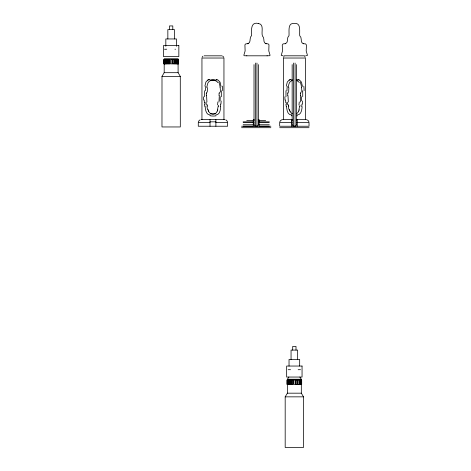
<?xml version="1.0" encoding="UTF-8"?>
<svg xmlns="http://www.w3.org/2000/svg" width="471" height="471" viewBox="0 0 471 471"><rect width="100%" height="100%" fill="white"/><g stroke="black" fill="none" stroke-linecap="round" stroke-linejoin="round"><path stroke-width="0.71" d="M164.214 59.487L164.185 72.687L162 76.355L161.977 126.958L180.311 126.958L180.287 76.355L178.109 72.687L178.073 59.487M201.947 119.634L201.953 58.027L223.949 58.027L223.949 119.634M283.354 119.634L283.359 58.027L305.355 58.027L305.355 119.634M206.575 93.24L206.586 92.157M287.981 93.24L287.993 92.157M221.323 96.738L221.317 90.738M302.729 96.738L302.723 90.738M219.298 95.713L218.974 102.042M300.704 95.713L300.38 102.042M204.579 90.738L204.573 96.738M285.985 90.738L285.979 96.738M221.158 100.994L220.952 104.115M302.565 100.994L302.358 104.115M206.846 87.665C207.181 85.121 207.534 81.777 210.284 80.706M288.252 87.665C288.588 85.121 288.941 81.777 291.69 80.706M220.711 106.711C220.452 109.896 219.869 115.012 215.606 115.018M302.117 106.711C301.858 109.896 301.275 115.012 297.013 115.018M204.897 86.111L205.904 81.989L207.752 80.123M286.303 86.111L287.31 81.989L289.159 80.123M218.65 105.204L218.467 106.499M300.056 105.204L299.874 106.499M217.843 109.596L217.62 110.344M299.25 109.596L299.026 110.344M198.332 122.03L199.139 120.494L200.134 119.84M279.739 122.03L280.545 120.494L282.088 119.681M202.1 57.221L202.942 56.184M283.507 57.221L283.995 56.473M301.322 384.377L301.322 393.179L303.524 396.847L303.524 447.45L285.185 447.45L285.185 396.847L287.387 393.179L287.387 384.377M288.853 377.047L287.387 379.243L301.322 379.243L299.856 377.047M215.141 113.57L214.764 113.717M208.1 79.982L208.718 79.787M289.506 79.982L290.124 79.787M210.92 80.506L211.414 80.4M209.212 79.676L209.595 79.605M290.619 79.676L291.001 79.605M267.045 55.808L269.706 55.719L270.071 55.266L268.794 50.95L268.988 44.798L268.093 43.827L265.626 43.679L266.156 43.679C262.353 43.008 265.161 37.963 262.453 36.02C260.993 32.234 264.443 24.457 258.656 23.556M258.644 23.556C250.507 21.266 251.408 30.274 251.661 35.466C248.835 37.586 251.585 42.849 247.74 43.679L248.276 43.679L245.809 43.827L244.914 44.798L245.114 50.95L243.831 55.266L244.202 55.719L246.857 55.808M164.444 49.219L164.956 49.219M165.315 49.219L166.752 49.219M174.959 49.219L175.536 49.219M204.149 55.825L221.747 55.825M246.686 55.808L267.222 55.808M283.065 55.796L281.228 55.39L282.518 50.95L282.253 45.063L283.095 43.88L285.679 43.679L285.149 43.679C288.988 42.926 286.168 37.757 288.976 35.743C289.418 31.798 287.328 22.325 294.357 23.55C301.381 22.325 299.291 31.798 299.733 35.743C302.547 37.757 299.721 42.943 303.571 43.679L303.03 43.679L305.614 43.88L306.456 45.063L306.191 50.95L307.481 55.39L305.644 55.796M284.09 55.808L304.619 55.808M164.179 58.751L178.115 58.751M164.179 72.687L178.115 72.687M161.977 76.355L180.311 76.355M201.223 119.634L224.673 119.634M254.252 119.622L253.286 119.622L253.286 126.222L243.13 126.199M258.185 119.622L259.15 119.622L259.15 126.222L269.306 126.199M282.629 119.634L292.385 119.622M296.324 119.622L306.079 119.634M246.763 120.382L253.616 120.382M258.82 120.382L265.673 120.382M210.013 121.83L215.883 121.83M243.13 121.836L253.616 121.824M258.82 121.824L269.306 121.836M210.013 122.566L198.285 122.566L198.279 126.234L227.617 126.234L227.617 122.566L215.883 122.566M243.13 122.566L254.016 122.56M258.42 122.56L269.306 122.566M292.155 122.56L279.692 122.566L279.686 126.234L309.023 126.234L309.023 122.566L296.553 122.56M243.13 124.744L253.286 124.744M259.15 124.744L269.306 124.744M241.552 126.222L270.884 126.222M241.552 127.694L270.884 127.694M279.686 127.694L309.023 127.694M288.164 369.711L288.947 369.711M289.43 369.711L290.542 369.711M298.167 369.711L299.279 369.711M299.762 369.711L300.545 369.711M287.387 393.179L301.322 393.179M285.185 396.847L303.524 396.847M291.696 115.018C287.222 114.977 286.839 109.49 286.539 106.21M210.29 115.018C205.815 114.977 205.433 109.49 205.132 106.21M297.707 79.605L298.09 79.676M216.301 79.605L216.684 79.676M214.482 80.4L214.976 80.506M298.585 79.787L299.203 79.982M217.178 79.787L217.796 79.982A5.776 4.951 -29.6 0 1 218.132 80.147L220.051 82.107L221.04 86.464M306.621 119.681L308.164 120.494L308.976 122.03M215.618 80.706L216.071 80.906M292.344 113.646L292.161 113.57A4.734 4.498 -17 0 1 290.112 111.468M210.937 113.646L210.755 113.57A4.734 4.498 -17 0 1 208.706 111.468M297.478 80.906L297.024 80.706A5.275 4.533 -6.7 0 0 296.518 80.612M222.559 55.984L223.796 57.221M225.762 119.84L226.757 120.494L227.57 122.03M304.713 56.473L305.202 57.221M290.136 111.456L289.889 110.909M208.73 111.456L208.482 110.909M289.606 110.096L289.388 109.337M208.2 110.096L207.982 109.337M288.588 104.674L288.652 105.204M207.181 104.674L207.246 105.204M302.447 86.464L301.458 82.107L299.556 80.123A5.776 4.951 -29.6 0 0 299.191 80.005M288.329 102.042L288.005 95.713M206.922 102.042L206.598 95.713M286.35 104.115L286.238 102.537M204.944 104.115L204.832 102.537M300.716 92.157L300.728 93.24M219.309 92.157L219.321 93.24M301.558 379.979L301.558 384.377M301.104 379.979L301.104 384.377M300.957 379.979L300.957 384.377M300.857 379.979L300.857 384.377M300.722 379.979L300.722 384.377M300.404 379.979L300.404 384.377M299.856 379.979L299.856 384.377M299.674 366.044L299.674 359.444L289.035 359.444L289.035 366.044M299.262 379.979L299.262 384.377M298.072 379.979L298.072 384.377M297.654 359.444L297.654 350.088L291.054 350.088L291.054 359.444M297.289 119.669L297.289 126.234M297.089 379.979L297.089 384.377M296.553 64.615L296.553 124.191M296.006 350.088L296.006 346.426L292.709 346.426L292.703 350.088M295.923 379.979L295.923 384.377M295.087 63.032L295.087 126.222M293.621 63.032L293.621 126.222M292.785 379.979L292.785 384.377M292.155 64.615L292.155 124.191M291.62 379.979L291.62 384.377M291.419 119.669L291.419 126.234M290.636 379.979L290.636 384.377M289.883 379.979L289.883 384.377M289.447 379.979L289.453 384.377M288.853 379.979L288.853 384.377M287.993 379.979L287.993 384.377M287.852 379.979L287.852 384.377M287.752 379.979L287.752 384.377M287.604 379.979L287.604 384.377M287.151 379.979L287.151 384.377M258.42 64.615L258.42 124.191M256.954 63.032L256.954 126.222M255.482 63.032L255.482 126.222M254.016 64.615L254.016 124.191M215.883 119.634L215.883 126.234M210.013 119.634L210.013 126.234M178.344 59.487L178.344 63.885M177.891 59.487L177.961 63.885M177.508 59.487L177.508 63.885M177.178 59.487L177.178 63.885M176.649 59.487L176.649 63.885M176.46 46.288L176.46 38.952L165.827 38.952L165.827 46.288M175.813 59.487L175.813 63.885M174.865 59.487L174.865 63.885M174.447 38.952L174.447 29.596L167.847 29.596L167.847 38.952M173.982 59.487L173.982 63.885M172.792 29.596L172.792 25.934L169.501 25.934L169.495 29.596M172.716 59.487L172.716 63.885M169.578 59.487L169.578 63.885M168.306 59.487L168.306 63.885M167.429 59.487L167.429 63.885M166.481 59.487L166.481 63.885M165.645 59.487L165.645 63.885M165.109 59.487L165.109 63.885M164.779 59.487L164.779 63.885M164.397 59.487L164.326 63.885M163.943 59.487L163.943 63.885M209.936 80.041A9.85 4.033 0 0 1 215.959 80.041M216.607 79.823A8.089 5.646 -8.7 0 1 217.096 79.929M222.418 86.164A38.487 27.583 -89.3 0 1 222.701 90.668M220.234 96.679A101.913 68.436 89.9 0 1 220.081 100.871M220.546 104.056A64.174 48.643 88.9 0 1 220.304 106.629M216.112 115.837A9.838 5.34 1.8 0 1 209.866 115.707M204.773 106.275A66.752 51.304 -88.7 0 1 204.579 104.168M204.355 102.601A95.801 68.348 -89.6 0 1 204.214 99.993M203.602 100.058A101.913 70.609 -89.8 0 1 203.49 96.802M205.539 90.785A37.403 24.61 90 0 1 205.803 86.323M207.735 80.105A5.776 4.998 32.5 0 1 208.088 79.952M208.629 79.646A8.089 5.946 11.3 0 1 209.136 79.522M214.688 113.552A4.963 4.104 0 0 1 211.02 113.499M208.435 110.932A10.645 9.985 -79.5 0 1 208.147 110.12M207.534 109.478A28.331 26.035 -83.7 0 1 206.969 106.587M207.334 106.517A44.757 39.411 -87.2 0 1 207.152 105.216M206.286 104.827A66.099 56.838 -88.1 0 1 206.021 102.154M206.333 95.725A68.907 51.61 -90 0 1 206.304 93.234M207.275 92.169A39.799 29.867 90 0 1 207.505 87.771M210.249 80.641A5.275 4.663 10 0 1 210.896 80.435M211.338 80.164A6.635 5.051 1 0 1 214.552 80.188M214.953 80.57A5.275 4.533 -6.7 0 1 215.583 80.759M216.048 80.953A4.539 4.251 -27.5 0 1 217.849 82.625M218.809 82.107A14.365 13.27 -75.8 0 1 220.039 87.388M220.157 87.476A39.799 31.663 -89.4 0 1 220.41 92.133M219.062 93.24A68.907 51.086 -90 0 1 219.039 95.701M217.861 101.907A63.985 53.258 88.9 0 1 217.555 105.004M218.108 106.434A27.365 24.38 86.5 0 1 217.525 109.49M217.543 110.314A9.12 8.507 81 0 1 217.107 111.421M217.001 111.598A4.639 4.427 72.1 0 1 215.17 113.629M211.497 80.641A6.635 4.545 0 0 1 214.399 80.641M214.858 113.917A4.963 4.522 5 0 1 210.867 113.794M254.152 124.22A2.014 2.008 -48.8 0 0 254.84 126.169A6.665 5.964 0 0 0 257.543 126.104A2.014 2.008 48.8 0 0 258.285 124.22M258.332 120.305A1.431 1.007 -30 0 1 258.338 120.494M254.099 120.494A1.431 1.007 30 0 1 254.105 120.288M292.285 124.22A2.014 2.008 -48.8 0 0 292.974 126.169A6.665 5.964 0 0 0 295.682 126.104A2.014 2.008 48.8 0 0 296.424 124.22M296.477 120.346A1.431 1.007 -30 0 1 296.471 120.494M292.238 120.494A1.431 1.007 30 0 1 292.25 120.264M291.343 80.041A9.85 4.033 0 0 1 292.538 79.917M296.294 79.923A9.85 4.033 0 0 1 297.366 80.041M298.013 79.823A8.089 5.646 -8.7 0 1 298.502 79.929M303.824 86.164A38.487 27.583 -89.3 0 1 304.107 90.668M301.64 96.679A101.913 68.436 89.9 0 1 301.487 100.871M301.952 104.056A64.174 48.643 88.9 0 1 301.711 106.629M297.519 115.837A9.838 5.34 1.8 0 1 296.977 115.913M291.961 115.837A9.838 5.34 1.8 0 1 291.272 115.707M286.18 106.275A66.752 51.304 -88.7 0 1 285.985 104.168M285.762 102.601A95.801 68.348 -89.6 0 1 285.62 99.993M285.008 100.058A101.913 70.609 -89.8 0 1 284.896 96.802M286.945 90.785A37.403 24.61 90 0 1 287.21 86.323M289.141 80.105A5.776 4.998 32.5 0 1 289.494 79.952M290.036 79.646A8.089 5.946 11.3 0 1 290.542 79.522M289.842 110.932A10.645 9.985 -79.5 0 1 289.553 110.12M288.941 109.478A28.331 26.035 -83.7 0 1 288.376 106.587M288.741 106.517A44.757 39.411 -87.2 0 1 288.558 105.216M287.693 104.827A66.099 56.838 -88.1 0 1 287.428 102.154M287.74 95.725A68.907 51.61 -90 0 1 287.71 93.234M288.682 92.169A39.799 29.867 90 0 1 288.911 87.771M291.655 80.641A5.275 4.663 10 0 1 292.303 80.435M297.454 80.953A4.539 4.251 -27.5 0 1 299.256 82.625M300.215 82.107A14.365 13.27 -75.8 0 1 301.446 87.388M301.564 87.476A39.799 31.663 -89.4 0 1 301.817 92.133M300.469 93.24A68.907 51.086 -90 0 1 300.445 95.701M299.268 101.907A63.985 53.258 88.9 0 1 298.961 105.004M299.515 106.434A27.365 24.38 86.5 0 1 298.932 109.49M298.95 110.314A9.12 8.507 81 0 1 298.514 111.421M298.408 111.598A4.639 4.427 72.1 0 1 296.577 113.629M178.845 45.552L163.443 45.552L163.443 56.555L178.845 56.555L178.845 45.552M165.969 59.487L163.814 59.487L163.814 63.885L165.969 63.885L165.969 59.487M167.664 59.487L166.239 59.487L166.239 63.885L167.664 63.885L167.664 59.487M169.701 59.487L168.182 59.487L168.182 63.885L169.701 63.885L169.701 59.487M171.88 59.487L170.414 59.487L170.414 63.885L171.88 63.885L171.88 59.487M174.111 59.487L172.586 59.487L172.586 63.885L174.111 63.885L174.111 59.487M176.048 59.487L174.623 59.487L174.623 63.885L176.048 63.885L176.048 59.487M178.48 59.487L176.319 59.487L176.319 63.885L178.48 63.885L178.48 59.487M302.052 366.044L286.656 366.044L286.656 377.047L302.052 377.047L302.052 366.044M291.066 379.979L287.022 379.979L287.022 384.377L291.066 384.377L291.066 379.979M293.015 379.979L291.39 379.979L291.39 384.377L293.015 384.377L293.015 379.979M295.087 379.979L293.621 379.979L293.621 384.377L295.087 384.377L295.087 379.979M297.319 379.979L295.7 379.979L295.7 384.377L297.319 384.377L297.319 379.979M301.687 379.979L297.643 379.979L297.643 384.377L301.687 384.377L301.687 379.979"/></g></svg>
